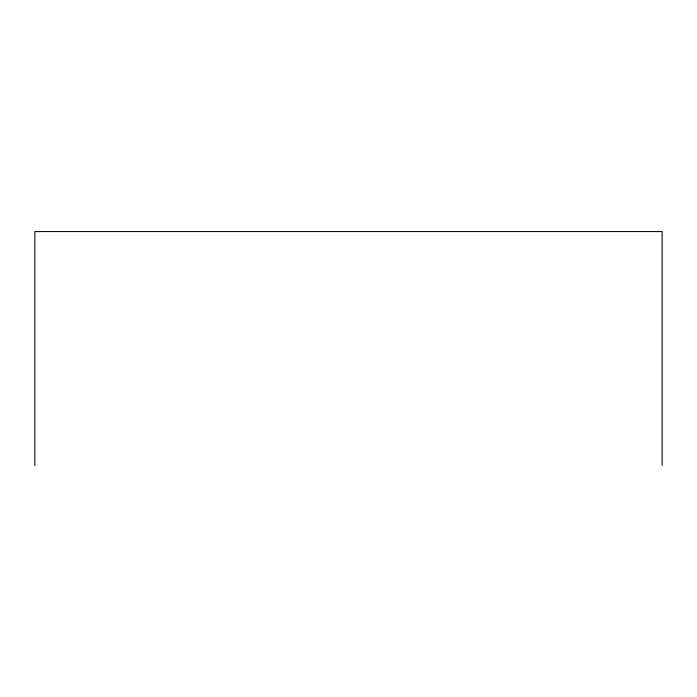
<?xml version="1.0" encoding="UTF-8"?>
<svg xmlns="http://www.w3.org/2000/svg" width="697" height="697" viewBox="0 0 697 697"><rect width="100%" height="100%" fill="white"/><g stroke="black" fill="none" stroke-linecap="round" stroke-linejoin="round"><path stroke-width="1.05" d="M662.15 465.422L662.15 231.578L34.85 231.578L34.85 465.422"/></g></svg>
